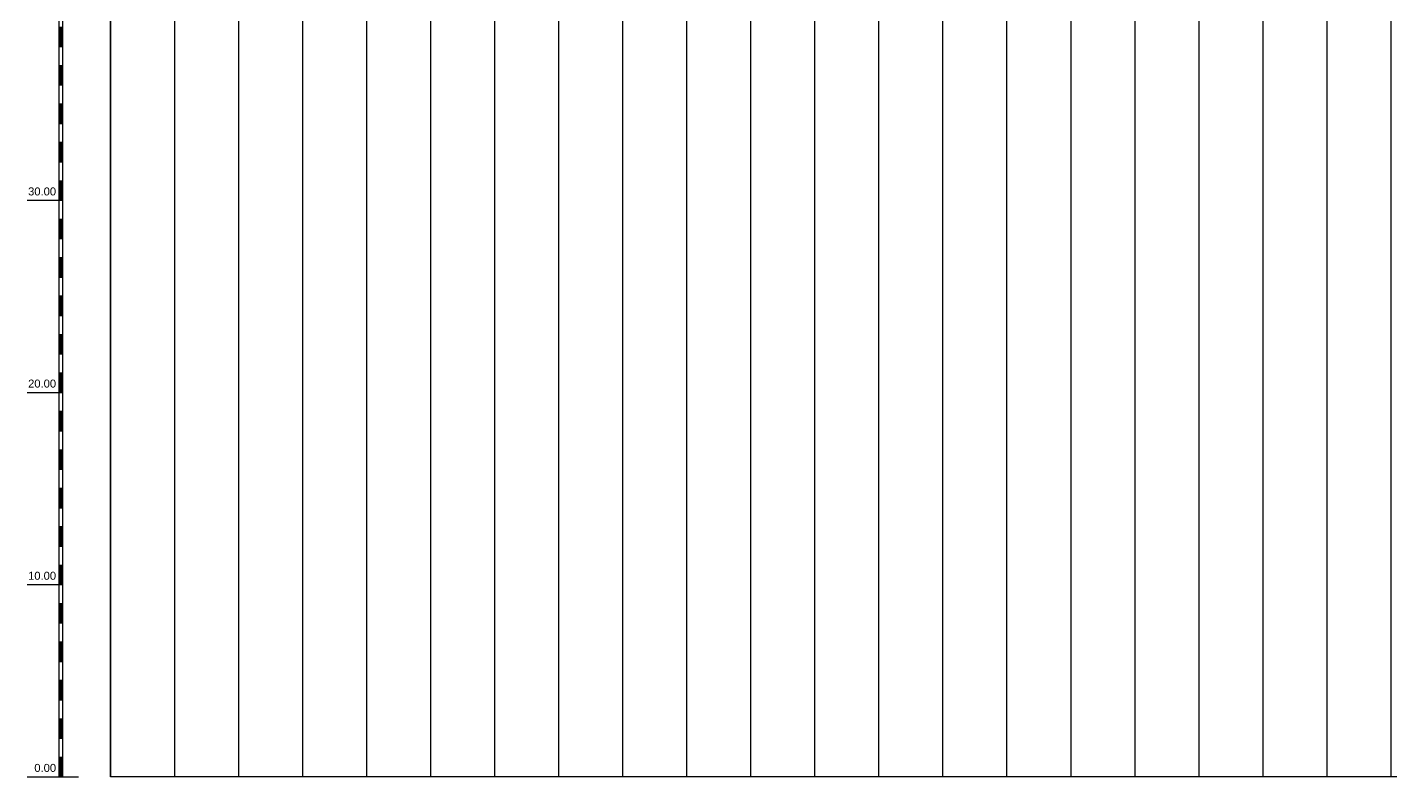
# Model space of a CAD drawing. Header units: millimetres. Extents: x -1499 to 6658, y -12483 to -6008.
# Drawn here: x 210.2 to 636.2, y -7598.1 to -7364.1 of the extents above; entities that cross this region are included whole.
import ezdxf
from ezdxf.enums import TextEntityAlignment as Align

# ---------------------------------------------------------------- set-up
doc = ezdxf.new("R2010")
doc.units = ezdxf.units.MM
for name, color, linetype in [('Layer', 7, 'Continuous'), ('기타일반선(가늠)', 1, 'Continuous'), ('수직그리드', 1, 'Continuous'), ('축척바(문자)', 3, 'Continuous'), ('축척바(선)', 1, 'Continuous'), ('축척바(해치)', 1, 'Continuous')]:
    doc.layers.add(name, color=color, linetype=linetype)
doc.styles.get("Standard").update_dxf_attribs({"font": 'arial.ttf'})

msp = doc.modelspace()

# ---------------------------------------------------------------- linework, layer by layer
at = {"layer": 'Layer'}
msp.add_line((236.16, -6945), (236.16, -7598.06), dxfattribs=at)
at = {"layer": '기타일반선(가늠)', "color": 253}
msp.add_line((696.16, -7598.06), (236.16, -7598.06), dxfattribs=at)
at = {"layer": '수직그리드', "color": 253}
for p, q in [((636.16, -6887.24), (636.16, -7598.06)), ((456.16, -6937.81), (456.16, -7598.06)), ((616.16, -6937.81), (616.16, -7598.06)), ((596.16, -6976.4), (596.16, -7598.06)), ((576.16, -7005.74), (576.16, -7598.06)), ((496.16, -7051.28), (496.16, -7598.06)), ((556.16, -7052.48), (556.16, -7598.06)), ((516.16, -7057.52), (516.16, -7598.06)), ((536.16, -7059.02), (536.16, -7598.06)), ((476.16, -7080.14), (476.16, -7598.06)), ((436.16, -7150.46), (436.16, -7598.06)), ((416.16, -7201.1), (416.16, -7598.06)), ((396.16, -7205.12), (396.16, -7598.06)), ((376.16, -7208.78), (376.16, -7598.06)), ((356.16, -7225.64), (356.16, -7598.06)), ((256.16, -7229.3), (256.16, -7598.06)), ((276.16, -7232.06), (276.16, -7598.06)), ((296.16, -7231.58), (296.16, -7598.06)), ((336.16, -7230.68), (336.16, -7598.06)), ((316.16, -7241.48), (316.16, -7598.06))]:
    msp.add_line(p, q, dxfattribs=at)
at = {"layer": '수직그리드'}
msp.add_line((5428.77, -7598.06), (621.66, -7598.06), dxfattribs=at)
at = {"layer": '축척바(선)'}
for p, q in [((236.16, -7598.06), (236.16, -6032.06)), ((220.16, -7598.06), (220.16, -6038.06)), ((221.16, -6038.06), (221.16, -7598.06)), ((210.16, -7418.06), (221.16, -7418.06)), ((210.16, -7478.06), (221.16, -7478.06)), ((210.16, -7538.06), (221.16, -7538.06)), ((221.16, -7598.06), (220.16, -7598.06))]:
    msp.add_line(p, q, dxfattribs=at)
at = {"layer": '축척바(해치)'}
for p, q in [((220.16, -7370.06), (220.16, -7364.06)), ((220.16, -7364.06), (221.16, -7364.06)), ((220.26, -7370.06), (220.26, -7364.06)), ((220.36, -7364.06), (220.36, -7370.06)), ((220.46, -7370.06), (220.46, -7364.06)), ((220.56, -7364.06), (220.56, -7370.06)), ((220.66, -7370.06), (220.66, -7364.06)), ((220.76, -7364.06), (220.76, -7370.06)), ((220.86, -7370.06), (220.86, -7364.06)), ((220.96, -7364.06), (220.96, -7370.06)), ((221.06, -7370.06), (221.06, -7364.06)), ((221.16, -7364.06), (221.16, -7370.06)), ((220.16, -7376.06), (220.16, -7370.06)), ((220.16, -7370.06), (221.16, -7370.06)), ((221.16, -7370.06), (220.16, -7370.06)), ((221.16, -7370.06), (221.16, -7376.06)), ((220.16, -7382.06), (220.16, -7376.06)), ((220.16, -7376.06), (221.16, -7376.06)), ((221.16, -7376.06), (220.16, -7376.06)), ((220.26, -7382.06), (220.26, -7376.06)), ((220.36, -7376.06), (220.36, -7382.06)), ((220.46, -7382.06), (220.46, -7376.06)), ((220.56, -7376.06), (220.56, -7382.06)), ((220.66, -7382.06), (220.66, -7376.06)), ((220.76, -7376.06), (220.76, -7382.06)), ((220.86, -7382.06), (220.86, -7376.06)), ((220.96, -7376.06), (220.96, -7382.06)), ((221.06, -7382.06), (221.06, -7376.06)), ((221.16, -7376.06), (221.16, -7382.06)), ((220.16, -7388.06), (220.16, -7382.06)), ((220.16, -7382.06), (221.16, -7382.06)), ((221.16, -7382.06), (220.16, -7382.06)), ((221.16, -7382.06), (221.16, -7388.06)), ((220.16, -7394.06), (220.16, -7388.06)), ((220.16, -7388.06), (221.16, -7388.06)), ((221.16, -7388.06), (220.16, -7388.06)), ((220.26, -7394.06), (220.26, -7388.06)), ((220.36, -7388.06), (220.36, -7394.06)), ((220.46, -7394.06), (220.46, -7388.06)), ((220.56, -7388.06), (220.56, -7394.06)), ((220.66, -7394.06), (220.66, -7388.06)), ((220.76, -7388.06), (220.76, -7394.06)), ((220.86, -7394.06), (220.86, -7388.06)), ((220.96, -7388.06), (220.96, -7394.06)), ((221.06, -7394.06), (221.06, -7388.06)), ((221.16, -7388.06), (221.16, -7394.06)), ((220.16, -7400.06), (220.16, -7394.06)), ((220.16, -7394.06), (221.16, -7394.06)), ((221.16, -7394.06), (220.16, -7394.06)), ((221.16, -7394.06), (221.16, -7400.06)), ((220.16, -7406.06), (220.16, -7400.06)), ((220.16, -7400.06), (221.16, -7400.06)), ((221.16, -7400.06), (220.16, -7400.06)), ((220.26, -7406.06), (220.26, -7400.06)), ((220.36, -7400.06), (220.36, -7406.06)), ((220.46, -7406.06), (220.46, -7400.06)), ((220.56, -7400.06), (220.56, -7406.06)), ((220.66, -7406.06), (220.66, -7400.06)), ((220.76, -7400.06), (220.76, -7406.06)), ((220.86, -7406.06), (220.86, -7400.06)), ((220.96, -7400.06), (220.96, -7406.06)), ((221.06, -7406.06), (221.06, -7400.06)), ((221.16, -7400.06), (221.16, -7406.06)), ((220.16, -7412.06), (220.16, -7406.06)), ((220.16, -7406.06), (221.16, -7406.06)), ((221.16, -7406.06), (220.16, -7406.06)), ((221.16, -7406.06), (221.16, -7412.06)), ((220.16, -7418.06), (220.16, -7412.06)), ((220.16, -7412.06), (221.16, -7412.06)), ((221.16, -7412.06), (220.16, -7412.06)), ((220.26, -7418.06), (220.26, -7412.06)), ((220.36, -7412.06), (220.36, -7418.06)), ((220.46, -7418.06), (220.46, -7412.06)), ((220.56, -7412.06), (220.56, -7418.06)), ((220.66, -7418.06), (220.66, -7412.06)), ((220.76, -7412.06), (220.76, -7418.06)), ((220.86, -7418.06), (220.86, -7412.06)), ((220.96, -7412.06), (220.96, -7418.06)), ((221.06, -7418.06), (221.06, -7412.06)), ((221.16, -7412.06), (221.16, -7418.06)), ((220.16, -7424.06), (220.16, -7418.06)), ((220.16, -7418.06), (221.16, -7418.06)), ((221.16, -7418.06), (220.16, -7418.06)), ((221.16, -7418.06), (221.16, -7424.06)), ((220.16, -7430.06), (220.16, -7424.06)), ((220.16, -7424.06), (221.16, -7424.06)), ((221.16, -7424.06), (220.16, -7424.06)), ((220.26, -7430.06), (220.26, -7424.06)), ((220.36, -7424.06), (220.36, -7430.06)), ((220.46, -7430.06), (220.46, -7424.06)), ((220.56, -7424.06), (220.56, -7430.06)), ((220.66, -7430.06), (220.66, -7424.06)), ((220.76, -7424.06), (220.76, -7430.06)), ((220.86, -7430.06), (220.86, -7424.06)), ((220.96, -7424.06), (220.96, -7430.06)), ((221.06, -7430.06), (221.06, -7424.06)), ((221.16, -7424.06), (221.16, -7430.06)), ((220.16, -7436.06), (220.16, -7430.06)), ((220.16, -7430.06), (221.16, -7430.06)), ((221.16, -7430.06), (220.16, -7430.06)), ((221.16, -7430.06), (221.16, -7436.06)), ((220.16, -7442.06), (220.16, -7436.06)), ((220.16, -7436.06), (221.16, -7436.06)), ((221.16, -7436.06), (220.16, -7436.06)), ((220.26, -7442.06), (220.26, -7436.06)), ((220.36, -7436.06), (220.36, -7442.06)), ((220.46, -7442.06), (220.46, -7436.06)), ((220.56, -7436.06), (220.56, -7442.06)), ((220.66, -7442.06), (220.66, -7436.06)), ((220.76, -7436.06), (220.76, -7442.06)), ((220.86, -7442.06), (220.86, -7436.06)), ((220.96, -7436.06), (220.96, -7442.06)), ((221.06, -7442.06), (221.06, -7436.06)), ((221.16, -7436.06), (221.16, -7442.06)), ((220.16, -7448.06), (220.16, -7442.06)), ((220.16, -7442.06), (221.16, -7442.06)), ((221.16, -7442.06), (220.16, -7442.06)), ((221.16, -7442.06), (221.16, -7448.06)), ((220.16, -7454.06), (220.16, -7448.06)), ((220.16, -7448.06), (221.16, -7448.06)), ((221.16, -7448.06), (220.16, -7448.06)), ((220.26, -7454.06), (220.26, -7448.06)), ((220.36, -7448.06), (220.36, -7454.06)), ((220.46, -7454.06), (220.46, -7448.06)), ((220.56, -7448.06), (220.56, -7454.06)), ((220.66, -7454.06), (220.66, -7448.06)), ((220.76, -7448.06), (220.76, -7454.06)), ((220.86, -7454.06), (220.86, -7448.06)), ((220.96, -7448.06), (220.96, -7454.06)), ((221.06, -7454.06), (221.06, -7448.06)), ((221.16, -7448.06), (221.16, -7454.06)), ((220.16, -7460.06), (220.16, -7454.06)), ((220.16, -7454.06), (221.16, -7454.06)), ((221.16, -7454.06), (220.16, -7454.06)), ((221.16, -7454.06), (221.16, -7460.06)), ((220.16, -7466.06), (220.16, -7460.06)), ((220.16, -7460.06), (221.16, -7460.06)), ((221.16, -7460.06), (220.16, -7460.06)), ((220.26, -7466.06), (220.26, -7460.06)), ((220.36, -7460.06), (220.36, -7466.06)), ((220.46, -7466.06), (220.46, -7460.06)), ((220.56, -7460.06), (220.56, -7466.06)), ((220.66, -7466.06), (220.66, -7460.06)), ((220.76, -7460.06), (220.76, -7466.06)), ((220.86, -7466.06), (220.86, -7460.06)), ((220.96, -7460.06), (220.96, -7466.06)), ((221.06, -7466.06), (221.06, -7460.06)), ((221.16, -7460.06), (221.16, -7466.06)), ((220.16, -7472.06), (220.16, -7466.06)), ((220.16, -7466.06), (221.16, -7466.06)), ((221.16, -7466.06), (220.16, -7466.06)), ((221.16, -7466.06), (221.16, -7472.06)), ((220.16, -7478.06), (220.16, -7472.06)), ((220.16, -7472.06), (221.16, -7472.06)), ((221.16, -7472.06), (220.16, -7472.06)), ((220.26, -7478.06), (220.26, -7472.06)), ((220.36, -7472.06), (220.36, -7478.06)), ((220.46, -7478.06), (220.46, -7472.06)), ((220.56, -7472.06), (220.56, -7478.06)), ((220.66, -7478.06), (220.66, -7472.06)), ((220.76, -7472.06), (220.76, -7478.06)), ((220.86, -7478.06), (220.86, -7472.06)), ((220.96, -7472.06), (220.96, -7478.06)), ((221.06, -7478.06), (221.06, -7472.06)), ((221.16, -7472.06), (221.16, -7478.06)), ((220.16, -7484.06), (220.16, -7478.06)), ((220.16, -7478.06), (221.16, -7478.06)), ((221.16, -7478.06), (220.16, -7478.06)), ((221.16, -7478.06), (221.16, -7484.06)), ((220.16, -7490.06), (220.16, -7484.06)), ((220.16, -7484.06), (221.16, -7484.06)), ((221.16, -7484.06), (220.16, -7484.06)), ((220.26, -7490.06), (220.26, -7484.06)), ((220.36, -7484.06), (220.36, -7490.06)), ((220.46, -7490.06), (220.46, -7484.06)), ((220.56, -7484.06), (220.56, -7490.06)), ((220.66, -7490.06), (220.66, -7484.06)), ((220.76, -7484.06), (220.76, -7490.06)), ((220.86, -7490.06), (220.86, -7484.06)), ((220.96, -7484.06), (220.96, -7490.06)), ((221.06, -7490.06), (221.06, -7484.06)), ((221.16, -7484.06), (221.16, -7490.06)), ((220.16, -7496.06), (220.16, -7490.06)), ((220.16, -7490.06), (221.16, -7490.06)), ((221.16, -7490.06), (220.16, -7490.06)), ((221.16, -7490.06), (221.16, -7496.06)), ((220.16, -7502.06), (220.16, -7496.06)), ((220.16, -7496.06), (221.16, -7496.06)), ((221.16, -7496.06), (220.16, -7496.06)), ((220.26, -7502.06), (220.26, -7496.06)), ((220.36, -7496.06), (220.36, -7502.06)), ((220.46, -7502.06), (220.46, -7496.06)), ((220.56, -7496.06), (220.56, -7502.06)), ((220.66, -7502.06), (220.66, -7496.06)), ((220.76, -7496.06), (220.76, -7502.06)), ((220.86, -7502.06), (220.86, -7496.06)), ((220.96, -7496.06), (220.96, -7502.06)), ((221.06, -7502.06), (221.06, -7496.06)), ((221.16, -7496.06), (221.16, -7502.06)), ((220.16, -7508.06), (220.16, -7502.06)), ((220.16, -7502.06), (221.16, -7502.06)), ((221.16, -7502.06), (220.16, -7502.06)), ((221.16, -7502.06), (221.16, -7508.06)), ((220.16, -7514.06), (220.16, -7508.06)), ((220.16, -7508.06), (221.16, -7508.06)), ((221.16, -7508.06), (220.16, -7508.06)), ((220.26, -7514.06), (220.26, -7508.06)), ((220.36, -7508.06), (220.36, -7514.06)), ((220.46, -7514.06), (220.46, -7508.06)), ((220.56, -7508.06), (220.56, -7514.06)), ((220.66, -7514.06), (220.66, -7508.06)), ((220.76, -7508.06), (220.76, -7514.06)), ((220.86, -7514.06), (220.86, -7508.06)), ((220.96, -7508.06), (220.96, -7514.06)), ((221.06, -7514.06), (221.06, -7508.06)), ((221.16, -7508.06), (221.16, -7514.06)), ((220.16, -7520.06), (220.16, -7514.06)), ((220.16, -7514.06), (221.16, -7514.06)), ((221.16, -7514.06), (220.16, -7514.06)), ((221.16, -7514.06), (221.16, -7520.06)), ((220.16, -7526.06), (220.16, -7520.06)), ((220.16, -7520.06), (221.16, -7520.06)), ((221.16, -7520.06), (220.16, -7520.06)), ((220.26, -7526.06), (220.26, -7520.06)), ((220.36, -7520.06), (220.36, -7526.06)), ((220.46, -7526.06), (220.46, -7520.06)), ((220.56, -7520.06), (220.56, -7526.06)), ((220.66, -7526.06), (220.66, -7520.06)), ((220.76, -7520.06), (220.76, -7526.06)), ((220.86, -7526.06), (220.86, -7520.06)), ((220.96, -7520.06), (220.96, -7526.06)), ((221.06, -7526.06), (221.06, -7520.06)), ((221.16, -7520.06), (221.16, -7526.06)), ((220.16, -7532.06), (220.16, -7526.06)), ((220.16, -7526.06), (221.16, -7526.06)), ((221.16, -7526.06), (220.16, -7526.06)), ((221.16, -7526.06), (221.16, -7532.06)), ((220.16, -7538.06), (220.16, -7532.06)), ((220.16, -7532.06), (221.16, -7532.06)), ((221.16, -7532.06), (220.16, -7532.06)), ((220.26, -7538.06), (220.26, -7532.06)), ((220.36, -7532.06), (220.36, -7538.06)), ((220.46, -7538.06), (220.46, -7532.06)), ((220.56, -7532.06), (220.56, -7538.06)), ((220.66, -7538.06), (220.66, -7532.06)), ((220.76, -7532.06), (220.76, -7538.06)), ((220.86, -7538.06), (220.86, -7532.06)), ((220.96, -7532.06), (220.96, -7538.06)), ((221.06, -7538.06), (221.06, -7532.06)), ((221.16, -7532.06), (221.16, -7538.06)), ((220.16, -7544.06), (220.16, -7538.06)), ((220.16, -7538.06), (221.16, -7538.06)), ((221.16, -7538.06), (220.16, -7538.06)), ((221.16, -7538.06), (221.16, -7544.06)), ((220.16, -7550.06), (220.16, -7544.06)), ((220.16, -7544.06), (221.16, -7544.06)), ((221.16, -7544.06), (220.16, -7544.06)), ((220.26, -7550.06), (220.26, -7544.06)), ((220.36, -7544.06), (220.36, -7550.06)), ((220.46, -7550.06), (220.46, -7544.06)), ((220.56, -7544.06), (220.56, -7550.06)), ((220.66, -7550.06), (220.66, -7544.06)), ((220.76, -7544.06), (220.76, -7550.06)), ((220.86, -7550.06), (220.86, -7544.06)), ((220.96, -7544.06), (220.96, -7550.06)), ((221.06, -7550.06), (221.06, -7544.06)), ((221.16, -7544.06), (221.16, -7550.06)), ((220.16, -7556.06), (220.16, -7550.06)), ((220.16, -7550.06), (221.16, -7550.06)), ((221.16, -7550.06), (220.16, -7550.06)), ((221.16, -7550.06), (221.16, -7556.06)), ((220.16, -7562.06), (220.16, -7556.06)), ((220.16, -7556.06), (221.16, -7556.06)), ((221.16, -7556.06), (220.16, -7556.06)), ((220.26, -7562.06), (220.26, -7556.06)), ((220.36, -7556.06), (220.36, -7562.06)), ((220.46, -7562.06), (220.46, -7556.06)), ((220.56, -7556.06), (220.56, -7562.06)), ((220.66, -7562.06), (220.66, -7556.06)), ((220.76, -7556.06), (220.76, -7562.06)), ((220.86, -7562.06), (220.86, -7556.06)), ((220.96, -7556.06), (220.96, -7562.06)), ((221.06, -7562.06), (221.06, -7556.06)), ((221.16, -7556.06), (221.16, -7562.06)), ((220.16, -7568.06), (220.16, -7562.06)), ((220.16, -7562.06), (221.16, -7562.06)), ((221.16, -7562.06), (220.16, -7562.06)), ((221.16, -7562.06), (221.16, -7568.06)), ((220.16, -7574.06), (220.16, -7568.06)), ((220.16, -7568.06), (221.16, -7568.06)), ((221.16, -7568.06), (220.16, -7568.06)), ((220.26, -7574.06), (220.26, -7568.06)), ((220.36, -7568.06), (220.36, -7574.06)), ((220.46, -7574.06), (220.46, -7568.06)), ((220.56, -7568.06), (220.56, -7574.06)), ((220.66, -7574.06), (220.66, -7568.06)), ((220.76, -7568.06), (220.76, -7574.06)), ((220.86, -7574.06), (220.86, -7568.06)), ((220.96, -7568.06), (220.96, -7574.06)), ((221.06, -7574.06), (221.06, -7568.06)), ((221.16, -7568.06), (221.16, -7574.06)), ((220.16, -7580.06), (220.16, -7574.06)), ((220.16, -7574.06), (221.16, -7574.06)), ((221.16, -7574.06), (220.16, -7574.06)), ((221.16, -7574.06), (221.16, -7580.06)), ((220.16, -7586.06), (220.16, -7580.06)), ((220.16, -7580.06), (221.16, -7580.06)), ((221.16, -7580.06), (220.16, -7580.06)), ((220.26, -7586.06), (220.26, -7580.06)), ((220.36, -7580.06), (220.36, -7586.06)), ((220.46, -7586.06), (220.46, -7580.06)), ((220.56, -7580.06), (220.56, -7586.06)), ((220.66, -7586.06), (220.66, -7580.06)), ((220.76, -7580.06), (220.76, -7586.06)), ((220.86, -7586.06), (220.86, -7580.06)), ((220.96, -7580.06), (220.96, -7586.06)), ((221.06, -7586.06), (221.06, -7580.06)), ((221.16, -7580.06), (221.16, -7586.06)), ((220.16, -7592.06), (220.16, -7586.06)), ((220.16, -7586.06), (221.16, -7586.06)), ((221.16, -7586.06), (220.16, -7586.06)), ((221.16, -7586.06), (221.16, -7592.06)), ((220.16, -7598.06), (220.16, -7592.06)), ((220.16, -7592.06), (221.16, -7592.06)), ((221.16, -7592.06), (220.16, -7592.06)), ((220.26, -7598.06), (220.26, -7592.06)), ((220.36, -7592.06), (220.36, -7598.06)), ((220.46, -7598.06), (220.46, -7592.06)), ((220.56, -7592.06), (220.56, -7598.06)), ((220.66, -7598.06), (220.66, -7592.06)), ((220.76, -7592.06), (220.76, -7598.06)), ((220.86, -7598.06), (220.86, -7592.06)), ((220.96, -7592.06), (220.96, -7598.06)), ((221.06, -7598.06), (221.06, -7592.06)), ((221.16, -7592.06), (221.16, -7598.06)), ((210.16, -7598.06), (226.16, -7598.06)), ((221.16, -7598.06), (220.16, -7598.06))]:
    msp.add_line(p, q, dxfattribs=at)

# ---------------------------------------------------------------- texts
at = {"layer": '축척바(문자)'}
for s, p in [('30.00', (219.16, -7416.56)), ('20.00', (219.16, -7476.56)), ('10.00', (219.16, -7536.56)), ('0.00', (219.16, -7596.56))]:
    msp.add_text(s, height=2.5, dxfattribs=at).set_placement(p, align=Align.RIGHT)

doc.saveas('drawing.dxf')
